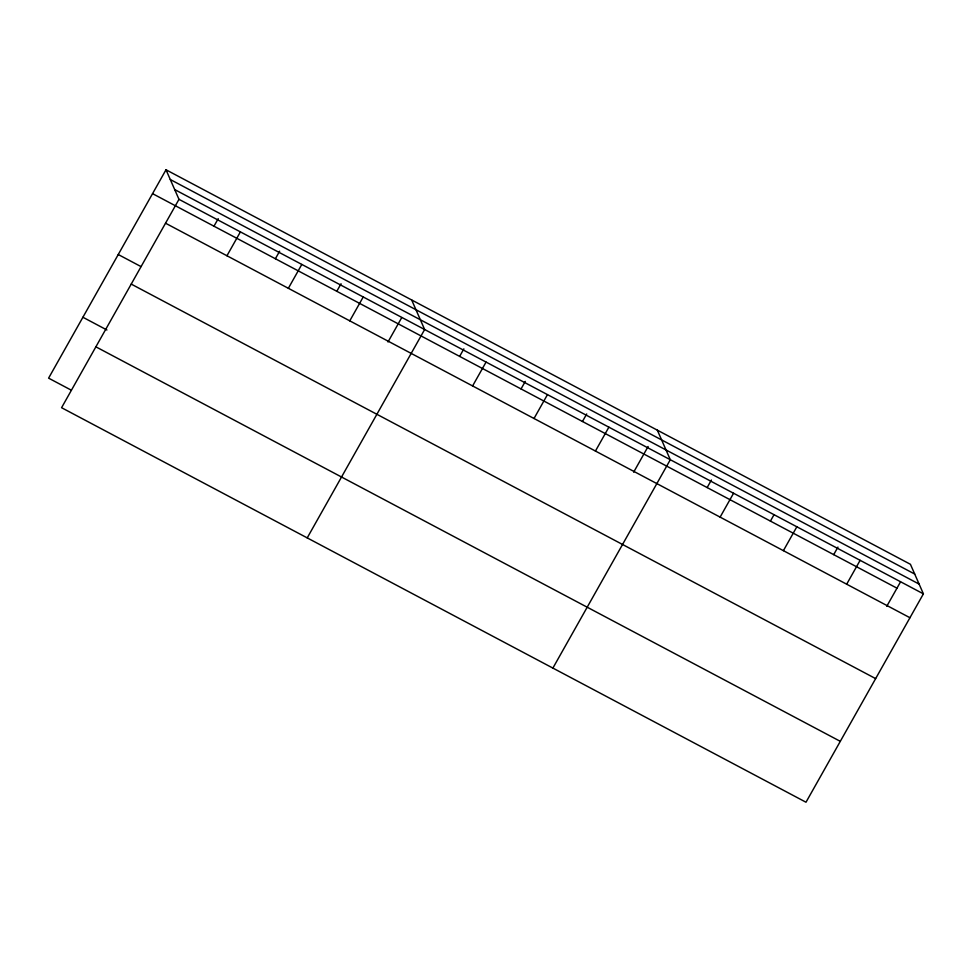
<?xml version="1.0" encoding="UTF-8"?>
<svg xmlns="http://www.w3.org/2000/svg" width="972" height="972" viewBox="0 0 972 972"><rect width="100%" height="100%" fill="white"/><g stroke="black" fill="none" stroke-linecap="round" stroke-linejoin="round"><path stroke-width="1.46" d="M166.005 169.772L178.982 199.333L61.576 407.705L805.995 802.228L923.4 593.856L910.424 564.295L166.005 169.772L48.6 378.144L71.296 390.173M213.974 226.197L218.226 218.664M226.95 255.758L240.4 231.883M275.392 258.746L279.632 251.201M288.356 288.307L301.806 264.433M336.798 291.296L341.05 283.751M349.774 320.845L363.224 296.97M387.998 341.974L401.752 317.565M307.225 537.893L424.643 329.52L411.666 299.971M459.635 356.396L463.875 348.851M472.599 385.945L486.061 362.07M521.041 388.934L525.293 381.401M534.017 418.495L547.467 394.62M582.459 421.483L586.711 413.951M595.435 451.044L608.885 427.17M633.659 472.173L648.117 446.5M552.886 668.092L670.303 459.72L657.327 430.159M707.154 487.567L711.395 480.034M720.118 517.128L733.568 493.254M770.419 521.101L773.967 514.82M783.396 550.662L796.846 526.788M833.697 554.635L837.949 547.102M846.673 584.196L860.123 560.322M886.756 606.309L900.522 581.888M170.294 179.528L914.713 574.051M174.705 189.576L919.123 584.099M178.982 199.333L923.4 593.856M152.555 193.647L896.974 588.169M165.532 223.208L909.95 617.73M118.256 254.53L140.952 266.559M131.22 284.091L875.638 678.614M82.912 317.261L106.932 329.994M95.876 346.822L840.294 741.344"/></g></svg>
